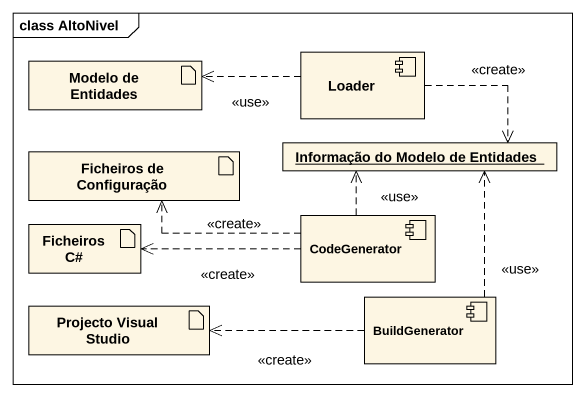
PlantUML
@startuml
mainframe class AltoNivel
allowmixing
hide circle
hide empty members
component Loader
artifact "Modelo de Entidades" as Modelo_de_Entidades
artifact "Ficheiros de Configuração" as Ficheiros_de_Configuração
object "Informação do Modelo de Entidades" as Informação_do_Modelo_de
artifact "Ficheiros C#" as Ficheiros_C
component CodeGenerator
artifact "Projecto Visual Studio" as Projecto_Visual_Studio
component BuildGenerator
Loader .left.> Modelo_de_Entidades : <<use>>
Loader ..> Informação_do_Modelo_de : <<create>>
CodeGenerator .left.> Ficheiros_de_Configuração : <<create>>
CodeGenerator .up.> Informação_do_Modelo_de : <<use>>
CodeGenerator .left.> Ficheiros_C : <<create>>
BuildGenerator .up.> Informação_do_Modelo_de : <<use>>
BuildGenerator .left.> Projecto_Visual_Studio : <<create>>
@enduml
